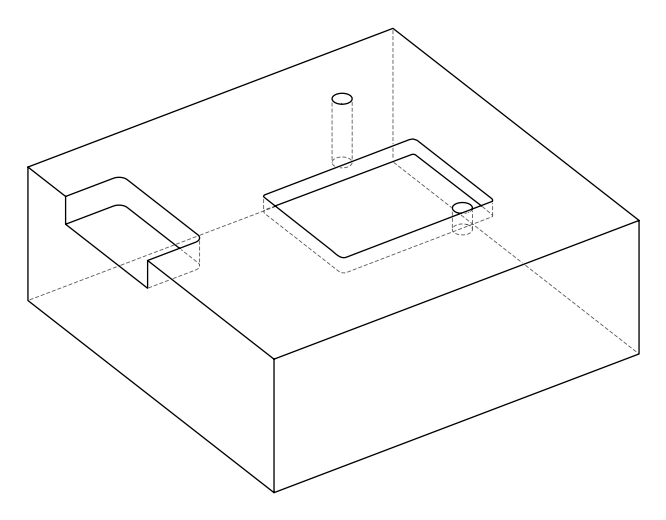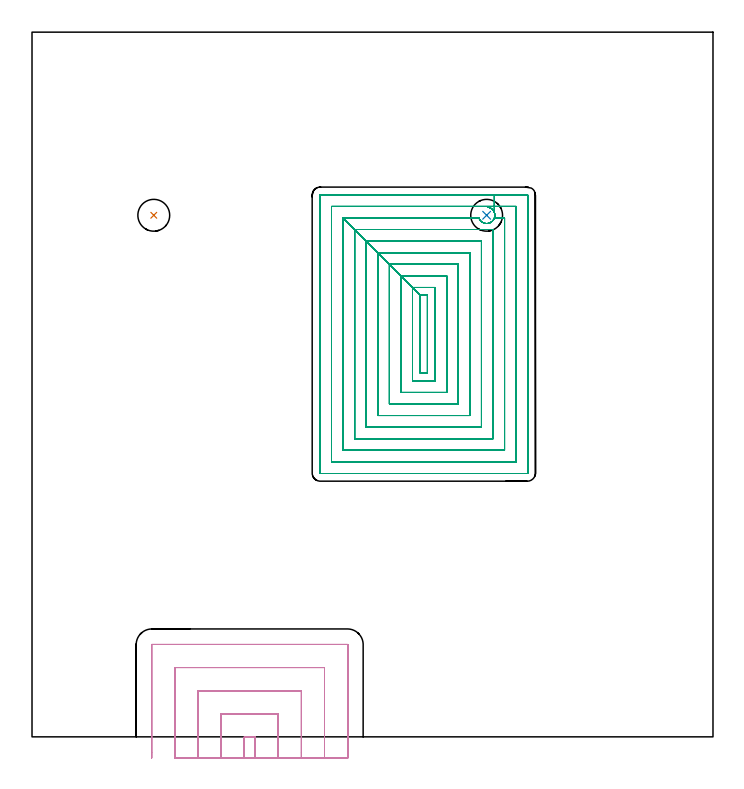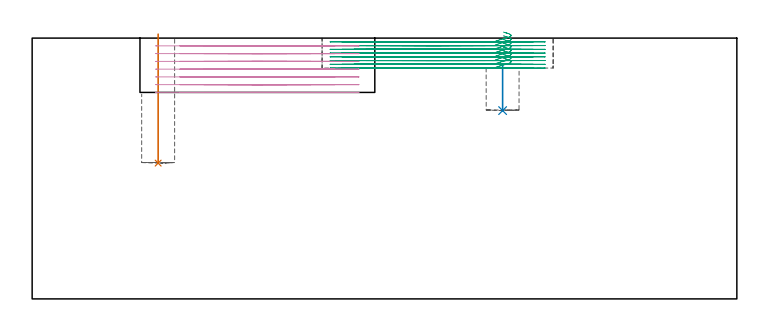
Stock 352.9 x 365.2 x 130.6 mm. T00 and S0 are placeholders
(PLAN: 4 operations, 2 tool changes, 64.3 min)
(1 INDEXABLE_INSERT_DRILL_BLIND_HOLE_FROM_SOLID | STEP1POCKET | NXT0302_004 | 0.26 min | 13322 mm3)
(2 INDEXABLE_INSERT_DRILL_BLIND_HOLE_FROM_SOLID_1 | STEP1POCKET_1 | NXT0302_004 | 0.1 min | 7708 mm3)
(3 MILL_RECTANGULAR_POCKET | POCKET_RECTANGULAR_STRAIGHT | UGT0201_126 | Follow Part, ap 2, ae 75% | 48.86 min | 261105 mm3)
(4 MILL_SLOT | SLOT_PARTIAL_RECTANGULAR | UGT0201_008 | Follow Part, ap 4, ae 75% | 15.1 min | 178052 mm3)
(TOOL NXT0302_004 | Index. Insert Drill 16.5mm [880-D1650L20-05] | D16.5 PA176 FL83 Z2)
(TOOL UGT0201_126 | Carbide End Mill 8.0 | D8 FL15 Z4)
(TOOL UGT0201_008 | End Mill 16 mm | D16 FL32 Z4)
(OP 1 INDEXABLE_INSERT_DRILL_BLIND_HOLE_FROM_SOLID)
G17 G21 G94 G90
T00 M6
G54
G17 G0 G90 X63.1 Y270.3 S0 M3
G43 Z140.6 H1
G94 G81 G98 Z68. F250. R132.6
G80
M5
M2
(OP 2 INDEXABLE_INSERT_DRILL_BLIND_HOLE_FROM_SOLID_1)
G17 G21 G94 G90
T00 M6
G54
G17 G0 G90 X235.6 Y270.3 S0 M3
G43 Z140.6 H1
G94 G81 G98 Z94.3 F250. R117.6
G80
M5
M2
(OP 3 MILL_RECTANGULAR_POCKET)
G17 G21 G94 G90
T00 M6
G54
G17 G0 G90 X235.994 Y274.522 S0 M3
G43 Z140.6 H0
Z133.6
G94 G1 X236.599 Y274.436 Z133.436 F250.
X236.877 Y274.349 Z133.358
X237.122 Y274.272 Z133.289
X237.357 Y274.167 Z133.22
X237.609 Y274.044 Z133.145
X237.865 Y273.905 Z133.067
X238.483 Y273.428 Z132.858
X239.004 Y272.846 Z132.649
X239.41 Y272.179 Z132.439
X239.689 Y271.45 Z132.23
X239.829 Y270.682 Z132.021
X239.828 Y269.901 Z131.812
X239.684 Y269.134 Z131.602
X239.403 Y268.405 Z131.393
X238.994 Y267.74 Z131.184
X238.471 Y267.161 Z130.975
X237.851 Y266.686 Z130.766
X237.593 Y266.548 Z130.687
X237.333 Y266.412 Z130.609
X236.682 Y266.187 Z130.424
X236.005 Y266.067 Z130.24
X235.316 Y266.057 Z130.055
X234.635 Y266.156 Z129.871
X234.33 Y266.248 Z129.786
X234.052 Y266.335 Z129.708
X233.445 Y266.63 Z129.527
X232.892 Y267.017 Z129.346
X232.407 Y267.487 Z129.165
X232.002 Y268.027 Z128.984
X231.688 Y268.625 Z128.803
X231.592 Y268.9 Z128.725
X161.2 F500.
X201.2 Y228.9
Y188.5
X204.9
Y228.9
X201.2
X197.2 Y232.9
Y184.5
X208.9
Y232.9
X197.2
X191.2 Y238.9
Y178.5
X214.9
Y238.9
X191.2
X185.2 Y244.9
Y172.5
X220.9
Y244.9
X185.2
X179.2 Y250.9
Y166.5
X226.9
Y250.9
X179.2
X173.2 Y256.9
Y160.5
X232.9
Y256.9
X173.2
X167.2 Y262.9
Y154.5
X238.9
Y262.9
X167.2
X161.2 Y268.9
Y148.5
X244.9
Y268.9
X239.6
G3 X239.6 Y271.7 R4.26
G1 Y274.9
X155.2
Y142.5
X250.9
Y274.9
X239.6
Y280.9
X149.4
G3 X149.2 Y280.7 R0.2
G1 Y136.7
G3 X149.4 Y136.5 R0.2
G1 X256.7
G3 X256.9 Y136.7 R0.2
G1 Y280.7
G3 X256.7 Y280.9 R0.2
G1 X239.6
X238.6
G0 X235.993 Y274.518 Z131.725
G1 X236.366 Y274.484 Z131.625 F250.
X237.09 Y274.287 Z131.423
X237.357 Y274.167 Z131.345
X237.598 Y274.05 Z131.273
X237.855 Y273.911 Z131.195
X238.475 Y273.435 Z130.986
X238.998 Y272.855 Z130.776
X239.406 Y272.188 Z130.567
X239.686 Y271.459 Z130.357
X239.828 Y270.69 Z130.148
Y269.909 Z129.939
X239.686 Y269.141 Z129.729
X239.406 Y268.411 Z129.52
X238.998 Y267.745 Z129.311
X238.475 Y267.164 Z129.101
X238.247 Y266.981 Z129.023
X238.019 Y266.799 Z128.945
X237.359 Y266.425 Z128.741
X237.086 Y266.323 Z128.663
X236.81 Y266.222 Z128.585
X236.084 Y266.076 Z128.386
X235.344 Y266.055 Z128.188
X234.611 Y266.162 Z127.989
X234.33 Y266.248 Z127.911
X234.052 Y266.335 Z127.833
X233.445 Y266.63 Z127.652
X232.892 Y267.017 Z127.471
X232.407 Y267.487 Z127.29
X232.002 Y268.027 Z127.109
X231.688 Y268.625 Z126.928
X231.592 Y268.9 Z126.85
X161.2 F500.
X201.2 Y228.9
Y188.5
X204.9
Y228.9
X201.2
X197.2 Y232.9
Y184.5
X208.9
Y232.9
X197.2
X191.2 Y238.9
Y178.5
X214.9
Y238.9
X191.2
X185.2 Y244.9
Y172.5
X220.9
Y244.9
X185.2
X179.2 Y250.9
Y166.5
X226.9
Y250.9
X179.2
X173.2 Y256.9
Y160.5
X232.9
Y256.9
X173.2
X167.2 Y262.9
Y154.5
X238.9
Y262.9
X167.2
X161.2 Y268.9
Y148.5
X244.9
Y268.9
X239.6
G3 X239.6 Y271.7 R4.26
G1 Y274.9
X155.2
Y142.5
X250.9
Y274.9
X239.6
Y280.9
X149.4
G3 X149.2 Y280.7 R0.2
G1 Y136.7
G3 X149.4 Y136.5 R0.2
G1 X256.7
G3 X256.9 Y136.7 R0.2
G1 Y280.7
G3 X256.7 Y280.9 R0.2
G1 X239.6
X238.6
G0 X236.006 Y274.517 Z129.85
G1 X236.366 Y274.484 Z129.753 F250.
X237.09 Y274.287 Z129.552
X237.357 Y274.167 Z129.474
X237.598 Y274.05 Z129.402
X237.855 Y273.912 Z129.324
X238.315 Y273.579 Z129.171
X238.727 Y273.188 Z129.019
X239.083 Y272.746 Z128.867
X239.234 Y272.496 Z128.789
X239.384 Y272.246 Z128.711
X239.686 Y271.486 Z128.492
X239.837 Y270.682 Z128.273
X239.832 Y269.864 Z128.053
X239.67 Y269.063 Z127.834
X239.359 Y268.306 Z127.615
X239.205 Y268.058 Z127.537
X239.051 Y267.811 Z127.459
X238.545 Y267.228 Z127.252
X238.321 Y267.041 Z127.174
X238.097 Y266.855 Z127.096
X237.469 Y266.477 Z126.899
X236.785 Y266.213 Z126.703
X236.066 Y266.07 Z126.507
X235.334 Y266.052 Z126.31
X234.609 Y266.161 Z126.114
X234.33 Y266.248 Z126.036
X234.052 Y266.335 Z125.958
X233.445 Y266.63 Z125.777
X232.892 Y267.017 Z125.596
X232.407 Y267.487 Z125.415
X232.002 Y268.027 Z125.234
X231.688 Y268.625 Z125.053
X231.592 Y268.9 Z124.975
X161.2 F500.
X201.2 Y228.9
Y188.5
X204.9
Y228.9
X201.2
X197.2 Y232.9
Y184.5
X208.9
Y232.9
X197.2
X191.2 Y238.9
Y178.5
X214.9
Y238.9
X191.2
X185.2 Y244.9
Y172.5
X220.9
Y244.9
X185.2
X179.2 Y250.9
Y166.5
X226.9
Y250.9
X179.2
X173.2 Y256.9
Y160.5
X232.9
Y256.9
X173.2
X167.2 Y262.9
Y154.5
X238.9
Y262.9
X167.2
X161.2 Y268.9
Y148.5
X244.9
Y268.9
X239.607
G3 X239.607 Y271.701 R4.253
G1 Y274.9
X155.2
Y142.5
X250.9
Y274.9
X239.607
Y280.9
X149.4
G3 X149.2 Y280.7 R0.2
G1 Y136.7
G3 X149.4 Y136.5 R0.2
G1 X256.7
G3 X256.9 Y136.7 R0.2
G1 Y280.7
G3 X256.7 Y280.9 R0.2
G1 X239.607
X238.607
G0 X235.993 Y274.518 Z127.975
G1 X236.366 Y274.484 Z127.875 F250.
X237.09 Y274.287 Z127.673
X237.357 Y274.167 Z127.595
X237.598 Y274.05 Z127.523
X237.855 Y273.911 Z127.445
X238.475 Y273.435 Z127.236
X238.998 Y272.854 Z127.026
X239.406 Y272.188 Z126.817
X239.686 Y271.458 Z126.607
X239.829 Y270.689 Z126.398
X239.828 Y269.908 Z126.188
X239.686 Y269.139 Z125.979
X239.405 Y268.41 Z125.77
X238.996 Y267.743 Z125.56
X238.473 Y267.163 Z125.351
X238.245 Y266.98 Z125.272
X238.017 Y266.798 Z125.194
X237.374 Y266.432 Z124.996
X237.101 Y266.329 Z124.918
X236.826 Y266.226 Z124.839
X236.095 Y266.077 Z124.639
X235.35 Y266.055 Z124.439
X234.611 Y266.162 Z124.24
X234.33 Y266.248 Z124.161
X234.052 Y266.335 Z124.083
X233.445 Y266.63 Z123.902
X232.892 Y267.017 Z123.721
X232.407 Y267.487 Z123.54
X232.002 Y268.027 Z123.359
X231.688 Y268.625 Z123.178
X231.592 Y268.9 Z123.1
X161.2 F500.
X201.2 Y228.9
Y188.5
X204.9
Y228.9
X201.2
X197.2 Y232.9
Y184.5
X208.9
Y232.9
X197.2
X191.2 Y238.9
Y178.5
X214.9
Y238.9
X191.2
X185.2 Y244.9
Y172.5
X220.9
Y244.9
X185.2
X179.2 Y250.9
Y166.5
X226.9
Y250.9
X179.2
X173.2 Y256.9
Y160.5
X232.9
Y256.9
X173.2
X167.2 Y262.9
Y154.5
X238.9
Y262.9
X167.2
X161.2 Y268.9
Y148.5
X244.9
Y268.9
X239.6
G3 X239.6 Y271.7 R4.26
G1 Y274.9
X155.2
Y142.5
X250.9
Y274.9
X239.6
Y280.9
X149.4
G3 X149.2 Y280.7 R0.2
G1 Y136.7
G3 X149.4 Y136.5 R0.2
G1 X256.7
G3 X256.9 Y136.7 R0.2
G1 Y280.7
G3 X256.7 Y280.9 R0.2
G1 X239.6
X238.6
G0 X235.993 Y274.528 Z126.1
G1 X236.176 Y274.504 Z126.05 F250.
X236.431 Y274.468 Z125.981
X236.68 Y274.402 Z125.912
X236.962 Y274.328 Z125.834
X237.487 Y274.111 Z125.682
X237.978 Y273.826 Z125.53
X238.427 Y273.477 Z125.378
X238.631 Y273.269 Z125.299
X238.835 Y273.06 Z125.221
X239.302 Y272.386 Z125.002
X239.632 Y271.636 Z124.782
X239.813 Y270.836 Z124.562
X239.837 Y270.017 Z124.343
X239.704 Y269.208 Z124.123
X239.42 Y268.439 Z123.903
X238.993 Y267.739 Z123.684
X238.441 Y267.133 Z123.464
X238.211 Y266.953 Z123.386
X237.981 Y266.773 Z123.308
X237.391 Y266.439 Z123.126
X237.118 Y266.335 Z123.048
X236.843 Y266.232 Z122.969
X236.107 Y266.078 Z122.767
X235.356 Y266.055 Z122.566
X234.611 Y266.162 Z122.365
X234.33 Y266.248 Z122.286
X234.052 Y266.335 Z122.208
X233.445 Y266.63 Z122.027
X232.892 Y267.017 Z121.846
X232.407 Y267.487 Z121.665
X232.002 Y268.027 Z121.484
X231.688 Y268.625 Z121.303
X231.592 Y268.9 Z121.225
X161.2 F500.
X201.2 Y228.9
Y188.5
X204.9
Y228.9
X201.2
X197.2 Y232.9
Y184.5
X208.9
Y232.9
X197.2
X191.2 Y238.9
Y178.5
X214.9
Y238.9
X191.2
X185.2 Y244.9
Y172.5
X220.9
Y244.9
X185.2
X179.2 Y250.9
Y166.5
X226.9
Y250.9
X179.2
X173.2 Y256.9
Y160.5
X232.9
Y256.9
X173.2
X167.2 Y262.9
Y154.5
X238.9
Y262.9
X167.2
X161.2 Y268.9
Y148.5
X244.9
Y268.9
X239.6
G3 X239.6 Y271.7 R4.26
G1 Y274.9
X155.2
Y142.5
X250.9
Y274.9
X239.6
Y280.9
X149.4
G3 X149.2 Y280.7 R0.2
G1 Y136.7
G3 X149.4 Y136.5 R0.2
G1 X256.7
G3 X256.9 Y136.7 R0.2
G1 Y280.7
G3 X256.7 Y280.9 R0.2
G1 X239.6
X238.6
G0 X235.993 Y274.526 Z124.225
G1 X236.116 Y274.512 Z124.192 F250.
X236.402 Y274.476 Z124.115
X236.68 Y274.402 Z124.037
X236.962 Y274.328 Z123.959
X237.487 Y274.111 Z123.807
X237.978 Y273.826 Z123.655
X238.427 Y273.477 Z123.503
X238.631 Y273.269 Z123.424
X238.835 Y273.06 Z123.346
X239.302 Y272.386 Z123.127
X239.632 Y271.636 Z122.907
X239.813 Y270.836 Z122.687
X239.837 Y270.017 Z122.468
X239.704 Y269.208 Z122.248
X239.42 Y268.439 Z122.028
X238.993 Y267.739 Z121.809
X238.441 Y267.133 Z121.589
X238.211 Y266.953 Z121.511
X237.981 Y266.773 Z121.433
X237.391 Y266.439 Z121.251
X237.118 Y266.335 Z121.173
X236.843 Y266.232 Z121.094
X236.107 Y266.078 Z120.892
X235.356 Y266.055 Z120.691
X234.611 Y266.162 Z120.49
X234.33 Y266.248 Z120.411
X234.052 Y266.335 Z120.333
X233.445 Y266.63 Z120.152
X232.892 Y267.017 Z119.971
X232.407 Y267.487 Z119.79
X232.002 Y268.027 Z119.609
X231.688 Y268.625 Z119.428
X231.592 Y268.9 Z119.35
X161.2 F500.
X201.2 Y228.9
Y188.5
X204.9
Y228.9
X201.2
X197.2 Y232.9
Y184.5
X208.9
Y232.9
X197.2
X191.2 Y238.9
Y178.5
X214.9
Y238.9
X191.2
X185.2 Y244.9
Y172.5
X220.9
Y244.9
X185.2
X179.2 Y250.9
Y166.5
X226.9
Y250.9
X179.2
X173.2 Y256.9
Y160.5
X232.9
Y256.9
X173.2
X167.2 Y262.9
Y154.5
X238.9
Y262.9
X167.2
X161.2 Y268.9
Y148.5
X244.9
Y268.9
X239.6
G3 X239.6 Y271.7 R4.26
G1 Y274.9
X155.2
Y142.5
X250.9
Y274.9
X239.6
Y280.9
X149.4
G3 X149.2 Y280.7 R0.2
G1 Y136.7
G3 X149.4 Y136.5 R0.2
G1 X256.7
G3 X256.9 Y136.7 R0.2
G1 Y280.7
G3 X256.7 Y280.9 R0.2
G1 X239.6
X238.6
G0 X235.994 Y274.526 Z122.35
G1 X236.668 Y274.418 Z122.167 F250.
X236.945 Y274.327 Z122.089
X237.154 Y274.258 Z122.03
X237.354 Y274.168 Z121.971
X237.61 Y274.043 Z121.895
X237.867 Y273.904 Z121.817
X238.484 Y273.427 Z121.607
X239.005 Y272.845 Z121.398
X239.411 Y272.178 Z121.189
X239.689 Y271.449 Z120.98
X239.829 Y270.681 Z120.771
X239.828 Y269.9 Z120.562
X239.684 Y269.133 Z120.352
X239.403 Y268.405 Z120.143
X238.994 Y267.74 Z119.934
X238.471 Y267.16 Z119.725
X237.851 Y266.686 Z119.516
X237.593 Y266.548 Z119.438
X237.333 Y266.412 Z119.359
X236.677 Y266.185 Z119.173
X235.992 Y266.066 Z118.987
X235.298 Y266.058 Z118.801
X234.611 Y266.162 Z118.615
X234.33 Y266.248 Z118.536
X234.052 Y266.335 Z118.458
X233.445 Y266.63 Z118.277
X232.892 Y267.017 Z118.096
X232.407 Y267.487 Z117.915
X232.002 Y268.027 Z117.734
X231.688 Y268.625 Z117.553
X231.592 Y268.9 Z117.475
X161.2 F500.
X201.2 Y228.9
Y188.5
X204.9
Y228.9
X201.2
X197.2 Y232.9
Y184.5
X208.9
Y232.9
X197.2
X191.2 Y238.9
Y178.5
X214.9
Y238.9
X191.2
X185.2 Y244.9
Y172.5
X220.9
Y244.9
X185.2
X179.2 Y250.9
Y166.5
X226.9
Y250.9
X179.2
X173.2 Y256.9
Y160.5
X232.9
Y256.9
X173.2
X167.2 Y262.9
Y154.5
X238.9
Y262.9
X167.2
X161.2 Y268.9
Y148.5
X244.9
Y268.9
X239.6
G3 X239.6 Y271.7 R4.26
G1 Y274.9
X155.2
Y142.5
X250.9
Y274.9
X239.6
Y280.9
X149.4
G3 X149.2 Y280.7 R0.2
G1 Y136.7
G3 X149.4 Y136.5 R0.2
G1 X256.7
G3 X256.9 Y136.7 R0.2
G1 Y280.7
G3 X256.7 Y280.9 R0.2
G1 X239.6
X238.6
G0 X235.993 Y274.526 Z120.475
G1 X236.668 Y274.418 Z120.292 F250.
X236.945 Y274.327 Z120.214
X237.154 Y274.258 Z120.155
X237.354 Y274.168 Z120.096
X237.61 Y274.043 Z120.02
X237.867 Y273.904 Z119.941
X238.485 Y273.426 Z119.732
X239.006 Y272.843 Z119.523
X239.412 Y272.176 Z119.313
X239.69 Y271.445 Z119.104
X239.83 Y270.676 Z118.894
X239.827 Y269.894 Z118.685
X239.682 Y269.126 Z118.475
X239.399 Y268.398 Z118.266
X238.988 Y267.733 Z118.057
X238.463 Y267.154 Z117.847
X238.235 Y266.971 Z117.769
X238.006 Y266.79 Z117.691
X237.368 Y266.429 Z117.494
X237.095 Y266.326 Z117.416
X236.819 Y266.224 Z117.337
X236.091 Y266.076 Z117.138
X235.347 Y266.055 Z116.939
X234.611 Y266.162 Z116.74
X234.33 Y266.248 Z116.661
X234.052 Y266.335 Z116.583
X233.445 Y266.63 Z116.402
X232.892 Y267.017 Z116.221
X232.407 Y267.487 Z116.04
X232.002 Y268.027 Z115.859
X231.688 Y268.625 Z115.678
X231.592 Y268.9 Z115.6
X161.2 F500.
X201.2 Y228.9
Y188.5
X204.9
Y228.9
X201.2
X197.2 Y232.9
Y184.5
X208.9
Y232.9
X197.2
X191.2 Y238.9
Y178.5
X214.9
Y238.9
X191.2
X185.2 Y244.9
Y172.5
X220.9
Y244.9
X185.2
X179.2 Y250.9
Y166.5
X226.9
Y250.9
X179.2
X173.2 Y256.9
Y160.5
X232.9
Y256.9
X173.2
X167.2 Y262.9
Y154.5
X238.9
Y262.9
X167.2
X161.2 Y268.9
Y148.5
X244.9
Y268.9
X239.6
G3 X239.6 Y271.7 R4.26
G1 Y274.9
X155.2
Y142.5
X250.9
Y274.9
X239.6
Y280.9
X149.4
G3 X149.2 Y280.7 R0.2
G1 Y136.7
G3 X149.4 Y136.5 R0.2
G1 X256.7
G3 X256.9 Y136.7 R0.2
G1 Y280.7
G3 X256.7 Y280.9 R0.2
G1 X239.6
X238.6
G0 Z140.6
M5
M2
(OP 4 MILL_SLOT)
G17 G21 G94 G90
T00 M6
G54
G17 G0 G90 X115.6 Y-11. S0 M3
G43 Z140.6 H0
Z126.714
G94 G1 Y-8. F250.
Y-0.1 F500.
X110.
Y-8.
Y-11. F250.
X127.6
Y-8.
Y11.9 F500.
X98.
Y-8.
Y-11. F250.
X139.6
Y-8.
Y23.9 F500.
X86.
Y-8.
Y-11. F250.
X151.6
Y-8.
Y35.9 F500.
X74.
Y-8.
Y-11. F250.
X163.6
Y-8.
Y47.8 F500.
X163.595 Y47.855
X163.555 Y47.895
X163.5 Y47.9
X62.1
X62.045 Y47.895
X62.005 Y47.855
X62. Y47.8
Y-8.
Y-11. F250.
G0 X115.6 Z122.829
G1 Y-8.
Y-0.1 F500.
X110.
Y-8.
Y-11. F250.
X127.6
Y-8.
Y11.9 F500.
X98.
Y-8.
Y-11. F250.
X139.6
Y-8.
Y23.9 F500.
X86.
Y-8.
Y-11. F250.
X151.6
Y-8.
Y35.9 F500.
X74.
Y-8.
Y-11. F250.
X163.6
Y-8.
Y47.8 F500.
X163.595 Y47.855
X163.555 Y47.895
X163.5 Y47.9
X62.1
X62.045 Y47.895
X62.005 Y47.855
X62. Y47.8
Y-8.
Y-11. F250.
G0 X115.6 Z118.943
G1 Y-8.
Y-0.1 F500.
X110.
Y-8.
Y-11. F250.
X127.6
Y-8.
Y11.9 F500.
X98.
Y-8.
Y-11. F250.
X139.6
Y-8.
Y23.9 F500.
X86.
Y-8.
Y-11. F250.
X151.6
Y-8.
Y35.9 F500.
X74.
Y-8.
Y-11. F250.
X163.6
Y-8.
Y47.8 F500.
X163.595 Y47.855
X163.555 Y47.895
X163.5 Y47.9
X62.1
X62.045 Y47.895
X62.005 Y47.855
X62. Y47.8
Y-8.
Y-11. F250.
G0 X115.6 Z115.057
G1 Y-8.
Y-0.1 F500.
X110.
Y-8.
Y-11. F250.
X127.6
Y-8.
Y11.9 F500.
X98.
Y-8.
Y-11. F250.
X139.6
Y-8.
Y23.9 F500.
X86.
Y-8.
Y-11. F250.
X151.6
Y-8.
Y35.9 F500.
X74.
Y-8.
Y-11. F250.
X163.6
Y-8.
Y47.8 F500.
X163.595 Y47.855
X163.555 Y47.895
X163.5 Y47.9
X62.1
X62.045 Y47.895
X62.005 Y47.855
X62. Y47.8
Y-8.
Y-11. F250.
G0 X115.6 Z111.171
G1 Y-8.
Y-0.1 F500.
X110.
Y-8.
Y-11. F250.
X127.6
Y-8.
Y11.9 F500.
X98.
Y-8.
Y-11. F250.
X139.6
Y-8.
Y23.9 F500.
X86.
Y-8.
Y-11. F250.
X151.6
Y-8.
Y35.9 F500.
X74.
Y-8.
Y-11. F250.
X163.6
Y-8.
Y47.8 F500.
X163.595 Y47.855
X163.555 Y47.895
X163.5 Y47.9
X62.1
X62.045 Y47.895
X62.005 Y47.855
X62. Y47.8
Y-8.
Y-11. F250.
G0 X115.6 Z107.286
G1 Y-8.
Y-0.1 F500.
X110.
Y-8.
Y-11. F250.
X127.6
Y-8.
Y11.9 F500.
X98.
Y-8.
Y-11. F250.
X139.6
Y-8.
Y23.9 F500.
X86.
Y-8.
Y-11. F250.
X151.6
Y-8.
Y35.9 F500.
X74.
Y-8.
Y-11. F250.
X163.6
Y-8.
Y47.8 F500.
X163.595 Y47.855
X163.555 Y47.895
X163.5 Y47.9
X62.1
X62.045 Y47.895
X62.005 Y47.855
X62. Y47.8
Y-8.
Y-11. F250.
G0 X115.6 Z103.4
G1 Y-8.
Y-0.1 F500.
X110.
Y-8.
Y-11. F250.
X127.6
Y-8.
Y11.9 F500.
X98.
Y-8.
Y-11. F250.
X139.6
Y-8.
Y23.9 F500.
X86.
Y-8.
Y-11. F250.
X151.6
Y-8.
Y35.9 F500.
X74.
Y-8.
Y-11. F250.
X163.6
Y-8.
Y47.8 F500.
X163.595 Y47.855
X163.555 Y47.895
X163.5 Y47.9
X62.1
X62.045 Y47.895
X62.005 Y47.855
X62. Y47.8
Y-8.
Y-11. F250.
G0 Z140.6
M5
M2
